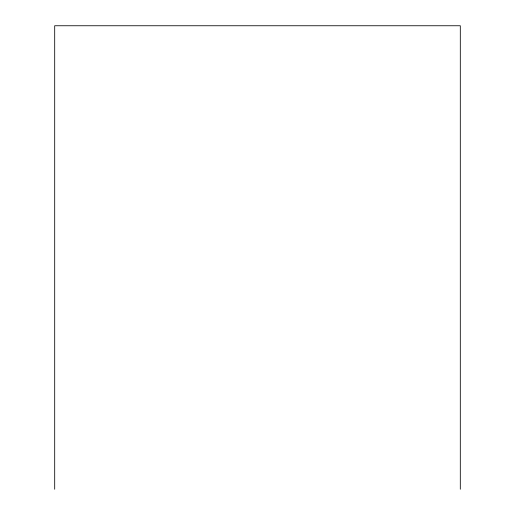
<?xml version="1.0" encoding="UTF-8"?>
<svg xmlns="http://www.w3.org/2000/svg" width="515" height="515" viewBox="0 0 515 515"><rect width="100%" height="100%" fill="white"/><g stroke="black" fill="none" stroke-linecap="round" stroke-linejoin="round"><path stroke-width="0.77" d="M460.307 489.25L460.307 25.75L54.693 25.75L54.693 489.25"/></g></svg>
